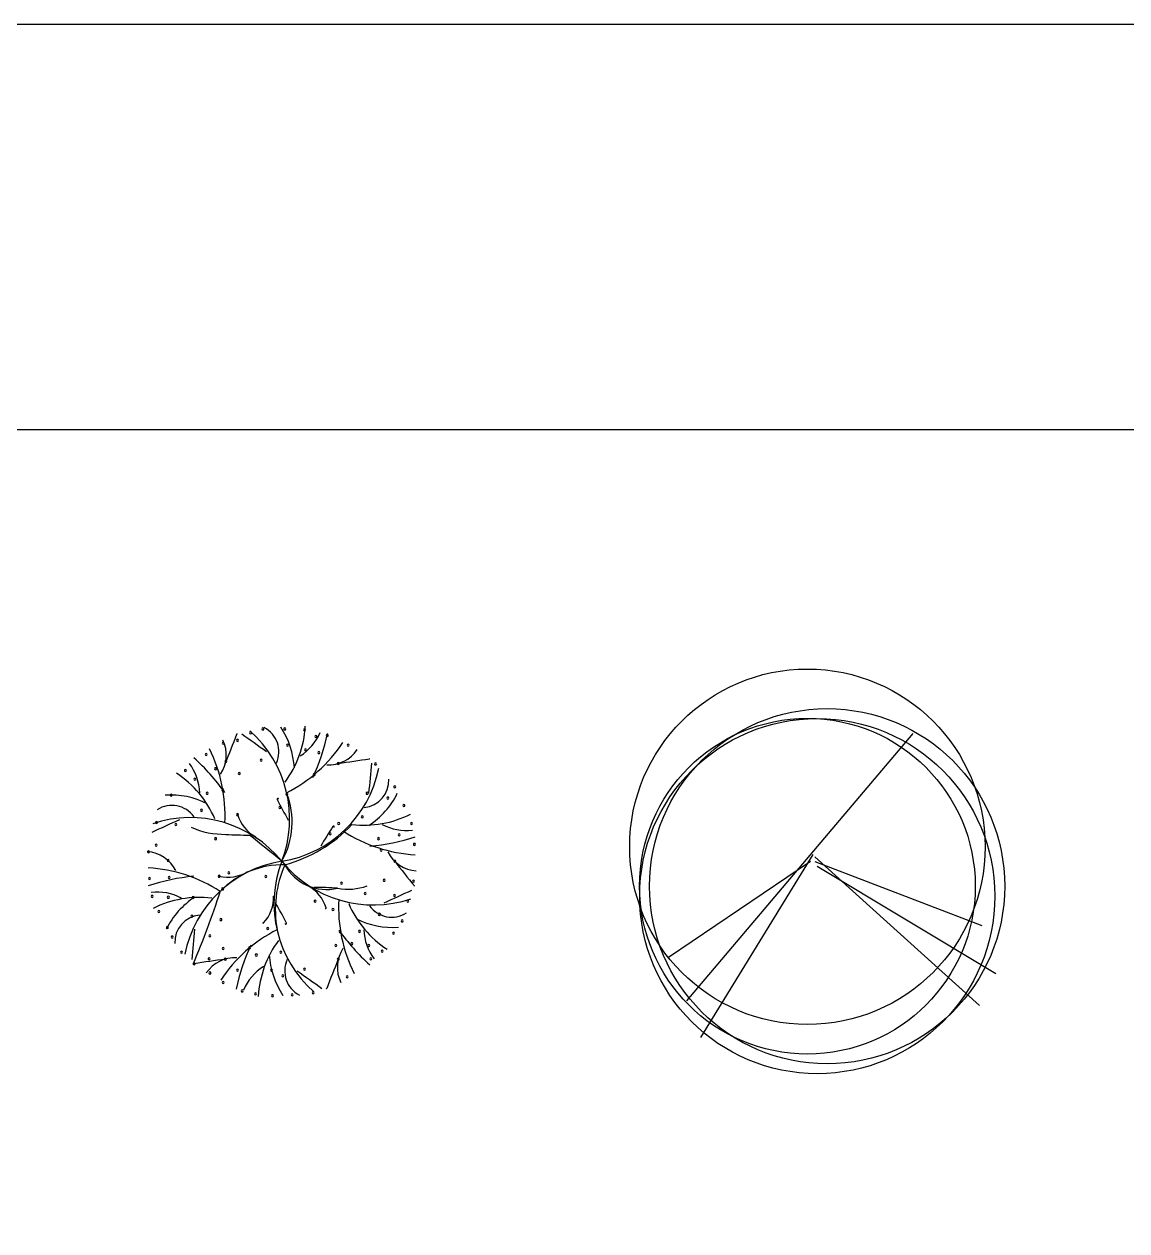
# Model space of a CAD drawing. Header units: millimetres. Extents: x 21129 to 2803301, y -510327 to 166837.
# Drawn here: x 271881 to 280040, y -106691 to -97763 of the extents above; entities that cross this region are included whole.
import ezdxf

# ---------------------------------------------------------------- set-up
doc = ezdxf.new("R2010")
doc.units = ezdxf.units.MM
doc.layers.add('....01_TNT_A_DRAWING', color=7, linetype='Continuous')
doc.layers.add('....13_TNT_F_TREE', color=76, linetype='Continuous', transparency=0.5)

# ---------------------------------------------------------------- blocks, each defined once
blk = doc.blocks.new('.TNT_KHUNG LAYOUT_2')
at = {"color": 250}
blk.add_lwpolyline([(0, 327), (450, 327), (450, 0), (0, 0)], close=True, dxfattribs=at)
at = {"color": 14}
blk.add_lwpolyline([(15, 312), (435, 312), (435, 15), (15, 15)], close=True, dxfattribs=at)
blk = doc.blocks.new('mb-cay13')
for centre, radius, start, end in [((-110.4, 488.6), 3.75, 0, 180), ((-401.8, 169.3), 435.6, 338.9912, 48.6002), ((-64.9, 502.6), 3.75, 0, 180), ((-64.9, 502.6), 3.75, 180, 0), ((-106.6, 418.6), 100.6, 335.3975, 62.7353), ((-249.4, 341.4), 301.1, 3.2809, 33.8333), ((15.6, 502.6), 3.75, 0, 180), ((15.6, 502.6), 3.75, 180, 0), ((-291.2, 534.8), 383.7, 323.3595, 356.7486), ((89.2, 499.1), 3.75, 0, 180), ((89.2, 499.1), 3.75, 180, 0), ((-328.1, 405.8), 127.7, 326.7152, 25.9404), ((-211.9, 450.1), 3.75, 0, 180), ((-211.9, 450.1), 3.75, 180, 0), ((-8263.1, 3621.8), 8688.3, 338.05741, 338.82652), ((-159.4, 460.6), 3.75, 0, 180), ((-159.4, 460.6), 3.75, 180, 0), ((1314.3, -88), 1582.4, 158.7733, 158.8265), ((-7674.4, -10226.8), 13092.7, 54.39452, 54.88661), ((-110.4, 488.6), 3.75, 180, 0), ((-225.3, 753.2), 546.1, 296.9454, 326.6607), ((26.1, 443.1), 3.75, 0, 180), ((-34.5, 569.9), 198.5, 302.6988, 336.0759), ((-568.4, 640.3), 757.6, 335.2556, 348.2655), ((131.2, 474.6), 3.75, 0, 180), ((131.2, 474.6), 3.75, 180, 0), ((173.2, 478.1), 3.75, 0, 180), ((173.2, 478.1), 3.75, 180, 0), ((250.2, 443.1), 3.75, 0, 180), ((-274.9, 408.2), 3.75, 0, 180), ((-274.9, 408.2), 3.75, 180, 0), ((-751.1, 183.9), 546.1, 356.9454, 26.6607), ((26.1, 443.1), 3.75, 180, 0), ((92.7, 425.6), 3.75, 0, 180), ((92.7, 425.6), 3.75, 180, 0), ((141.7, 415.1), 3.75, 0, 180), ((141.7, 415.1), 3.75, 180, 0), ((178.4, 497.8), 127.7, 266.7152, 325.9404), ((250.2, 443.1), 3.75, 180, 0), ((-497, 257.5), 198.5, 2.6988, 36.0759), ((-824.9, -169.7), 757.6, 35.2556, 48.2655), ((-239.9, 355.7), 3.75, 0, 180), ((-202.6, 382.5), 3.75, 0, 180), ((-202.6, 382.5), 3.75, 180, 0), ((-71.9, 387.2), 3.75, 0, 180), ((-71.9, 387.2), 3.75, 180, 0), ((-63.3, 443.4), 435.6, 278.9912, 348.6002), ((213.8, 375.1), 3.75, 0, 180), ((213.8, 375.1), 3.75, 180, 0), ((-1004, 8977.7), 8688.3, 278.05741, 278.82652), ((-12702.9, 1543.6), 13092.7, 354.39452, 354.88661), ((572, -1171.4), 1582.4, 98.7733, 98.8265), ((351.7, 373.2), 3.75, 0, 180), ((351.7, 373.2), 3.75, 180, 0), ((-594.9, 17.7), 383.7, 23.3595, 56.7486), ((-352, 348.7), 3.75, 0, 180), ((-352, 348.7), 3.75, 180, 0), ((-317, 317.2), 3.75, 0, 180), ((-317, 317.2), 3.75, 180, 0), ((-239.9, 355.7), 3.75, 180, 0), ((-152.4, 338.2), 3.75, 0, 180), ((-152.4, 338.2), 3.75, 180, 0), ((124.3, 333.7), 3.75, 0, 180), ((124.3, 333.7), 3.75, 180, 0), ((300.3, 312.4), 100.6, 275.3975, 2.7353), ((-271.4, 264.7), 3.75, 0, 180), ((-213, 276.9), 3.75, 0, 180), ((-213, 276.9), 3.75, 180, 0), ((320.2, 264.7), 3.75, 0, 180), ((422.5, 288.5), 3.75, 0, 180), ((422.5, 288.5), 3.75, 180, 0), ((-406.6, -42.9), 301.1, 63.2809, 93.8333), ((-404.5, 257.7), 3.75, 0, 180), ((-404.5, 257.7), 3.75, 180, 0), ((-271.4, 264.7), 3.75, 180, 0), ((-10, 242.9), 2.53, 3.3236, 206.7152), ((1454.6, 980), 1642.1, 206.7152, 209.7311), ((-249.1, 157.7), 292.2, 330.3554, 21.8196), ((23.8, 262.1), 3.75, 0, 180), ((23.8, 262.1), 3.75, 0, 180), ((23.8, 262.1), 3.75, 0, 180), ((23.8, 262.1), 3.75, 180, 0), ((23.8, 262.1), 3.75, 180, 0), ((23.8, 262.1), 3.75, 180, 0), ((320.2, 264.7), 3.75, 180, 0), ((162, 397.5), 301.1, 303.2809, 333.8333), ((397.2, 247.2), 3.75, 0, 180), ((397.2, 247.2), 3.75, 180, 0), ((-402, 119.4), 100.6, 35.3975, 122.7353), ((-292.5, 201.7), 3.75, 0, 180), ((-292.5, 201.7), 3.75, 180, 0), ((-159, 185.8), 3.75, 0, 180), ((-159, 185.8), 3.75, 180, 0), ((-157.3, 186.3), 1.79, 42.8151, 197.1849), ((-24.8, 227.3), 140.5, 197.1849, 241.7271), ((-1.9, 212.2), 3.75, 0, 180), ((-1.9, 212.2), 3.75, 180, 0), ((308.6, 530.4), 383.7, 263.3595, 296.7486), ((302.7, 177.2), 3.75, 0, 180), ((456.8, 219.2), 3.75, 0, 180), ((456.8, 219.2), 3.75, 180, 0), ((5033.3, -11757.2), 13092.7, 114.39452, 114.88661), ((-333.7, -260.9), 435.6, 38.9912, 108.6002), ((-458.7, 156.4), 3.75, 0, 180), ((-458.7, 156.4), 3.75, 180, 0), ((-387, 149.3), 3.75, 0, 180), ((-387, 149.3), 3.75, 180, 0), ((-205, 429.3), 316.6, 246.5623, 270.6123), ((-124.2, 514), 532.8, 285.2496, 316.7974), ((1566.9, -759), 1642.1, 146.7152, 149.7311), ((196.3, 140.9), 2.53, 303.3236, 146.7152), ((215.2, 152.8), 3.75, 0, 180), ((215.2, 152.8), 3.75, 180, 0), ((302.7, 177.2), 3.75, 180, 0), ((467.3, 325.6), 198.5, 242.6988, 276.0759), ((484.8, 152.8), 3.75, 0, 180), ((484.8, 152.8), 3.75, 180, 0), ((-239.9, 96.8), 3.75, 0, 180), ((-239.9, 96.8), 3.75, 180, 0), ((-107.5, 1752.1), 1642.1, 266.7152, 269.7311), ((-2945.7, -3524.5), 4606.6, 50.1713, 52.0895), ((183.7, 114.3), 3.75, 0, 180), ((183.7, 114.3), 3.75, 180, 0), ((530.6, 582.5), 546.1, 236.9454, 266.6607), ((261.3, 823.2), 757.6, 275.2556, 288.2655), ((362.2, 96.8), 3.75, 0, 180), ((362.2, 96.8), 3.75, 180, 0), ((439.3, 110.8), 3.75, 0, 180), ((439.3, 110.8), 3.75, 180, 0), ((-501.7, -78.8), 127.7, 26.7152, 85.9404), ((-488.5, 47.8), 3.75, 0, 180), ((-488.5, 47.8), 3.75, 180, 0), ((-460, 72.5), 3.75, 0, 180), ((-460, 72.5), 3.75, 180, 0), ((372.7, 54.8), 3.75, 0, 180), ((372.7, 54.8), 3.75, 180, 0), ((511.3, 105.2), 127.7, 206.7152, 265.9404), ((495.3, 75.8), 3.75, 0, 180), ((495.3, 75.8), 3.75, 180, 0), ((-415.4, 16.1), 3.75, 0, 180), ((-415.4, 16.1), 3.75, 180, 0), ((72.9, -417), 435.6, 98.9912, 168.6002), ((7.2, -318.4), 318.4, 88.4216, 136.3069), ((411.4, -143), 435.6, 158.9912, 228.6002), ((343.4, 287.3), 435.6, 218.9912, 288.6002), ((422.8, 13.2), 3.75, 0, 180), ((422.8, 13.2), 3.75, 0, 180), ((422.8, 13.2), 3.75, 0, 180), ((422.8, 13.2), 3.75, 0, 180), ((422.8, 13.2), 3.75, 180, 0), ((422.8, 13.2), 3.75, 180, 0), ((422.8, 13.2), 3.75, 180, 0), ((422.8, 13.2), 3.75, 180, 0), ((7263.9, 5369.1), 8688.3, 218.05741, 218.82652), ((-520.9, -556.1), 546.1, 56.9454, 86.6607), ((-251.7, -796.8), 757.6, 95.2556, 108.2655), ((-411.5, -46.7), 3.75, 0, 180), ((-226.6, -42.4), 3.75, 0, 180), ((-226.6, -42.4), 3.75, 0, 180), ((-226.6, -42.4), 3.75, 0, 180), ((-226.6, -42.4), 3.75, 180, 0), ((-226.6, -42.4), 3.75, 180, 0), ((-226.6, -42.4), 3.75, 180, 0), ((-226.2, -40.7), 1.79, 102.8151, 257.1849), ((-195.4, 94.6), 140.5, 257.1849, 301.7271), ((-190.9, -29.2), 3.75, 0, 180), ((-190.9, -29.2), 3.75, 180, 0), ((-54.4, -43.2), 3.75, 0, 180), ((-54.4, -43.2), 3.75, 180, 0), ((390.2, -166.1), 409.4, 156.0737, 190.394), ((170, 84.5), 175.7, 208.762, 283.5925), ((-485, -50.2), 3.75, 0, 180), ((-485, -50.2), 3.75, 180, 0), ((-411.5, -46.7), 3.75, 180, 0), ((-214.1, -89.3), 3.75, 0, 180), ((-214.1, -89.3), 3.75, 0, 180), ((34.5, -200.9), 140.5, 17.1849, 61.7271), ((117.2, -1725.7), 1642.1, 86.7152, 89.7311), ((250.8, 119.2), 209.2, 259.1238, 289.3959), ((225.7, -67.7), 3.75, 0, 180), ((225.7, -67.7), 3.75, 180, 0), ((383.2, -57.2), 3.75, 0, 180), ((383.2, -57.2), 3.75, 180, 0), ((491.8, -60.7), 3.75, 0, 180), ((491.8, -60.7), 3.75, 180, 0), ((-737.5, -1070.3), 1582.4, 38.7733, 38.8265), ((-457.6, -299.2), 198.5, 62.6988, 96.0759), ((-474.5, -116.6), 3.75, 0, 180), ((-474.5, -116.6), 3.75, 180, 0), ((-298.9, -504), 383.7, 83.3595, 116.7486), ((-152.3, -371.1), 301.1, 123.2809, 153.8333), ((-415, -120.1), 3.75, 0, 180), ((-415, -120.1), 3.75, 180, 0), ((-323.6, -121.1), 3.75, 0, 180), ((-323.6, -121.1), 3.75, 180, 0), ((-3052.9, 802.9), 2969.9, 336.8028, 342.3341), ((-214.1, -89.3), 3.75, 180, 0), ((-214.1, -89.3), 3.75, 180, 0), ((-165.8, -119.5), 140.5, 317.1849, 1.7271), ((127.7, -134.1), 3.75, 0, 180), ((760.8, -157.5), 546.1, 176.9454, 206.6607), ((313.2, -106.1), 3.75, 0, 180), ((313.2, -106.1), 3.75, 180, 0), ((-5023.7, 11783.6), 13092.7, 294.39452, 294.88661), ((421.8, -113.1), 3.75, 0, 180), ((421.8, -113.1), 3.75, 180, 0), ((470.8, -134.1), 3.75, 0, 180), ((-450, -172.6), 3.75, 0, 180), ((-450, -172.6), 3.75, 180, 0), ((-1444.9, -953.6), 1642.1, 26.7152, 29.7311), ((127.7, -134.1), 3.75, 180, 0), ((166.9, -159.9), 1.79, 222.8151, 17.1849), ((194.2, -165.6), 3.75, 0, 180), ((194.2, -165.6), 3.75, 180, 0), ((604.6, 8.7), 383.7, 203.3595, 236.7486), ((411.7, -93.1), 100.6, 215.3975, 302.7353), ((470.8, -134.1), 3.75, 180, 0), ((-290.6, -286), 100.6, 95.3975, 182.7353), ((-327.5, -190.1), 3.75, 0, 180), ((-327.5, -190.1), 3.75, 180, 0), ((-220.2, -202.7), 3.75, 0, 180), ((-220.2, -202.7), 3.75, 180, 0), ((-64, -213.8), 1.79, 162.8151, 317.1849), ((19.7, -216.5), 2.53, 183.3236, 26.7152), ((416.2, 69.3), 301.1, 243.2809, 273.8333), ((365.7, -183.1), 3.75, 0, 180), ((365.7, -183.1), 3.75, 180, 0), ((449.8, -207.6), 3.75, 0, 180), ((449.8, -207.6), 3.75, 180, 0), ((-418.5, -232.1), 3.75, 0, 180), ((-418.5, -232.1), 3.75, 180, 0), ((-401, -267.1), 3.75, 0, 180), ((-401, -267.1), 3.75, 180, 0), ((12712.5, -1517.2), 13092.7, 174.39452, 174.88661), ((-261.2, -262.6), 3.75, 0, 180), ((-261.2, -262.6), 3.75, 180, 0), ((235, -726.8), 546.1, 116.9454, 146.6607), ((-47.4, -235.6), 3.75, 0, 180), ((-47.4, -235.6), 3.75, 180, 0), ((834.6, 196), 757.6, 215.2556, 228.2655), ((220.4, -247.5), 3.75, 0, 180), ((220.4, -247.5), 3.75, 180, 0), ((292.2, -246.1), 3.75, 0, 180), ((292.2, -246.1), 3.75, 180, 0), ((506.6, -231.1), 198.5, 182.6988, 216.0759), ((418.3, -253.1), 3.75, 0, 180), ((418.3, -253.1), 3.75, 180, 0), ((-211.9, -309.1), 3.75, 0, 180), ((-211.9, -309.1), 3.75, 180, 0), ((578, -614), 757.6, 155.2556, 168.2655), ((-114.7, -307.3), 3.75, 0, 180), ((-114.7, -307.3), 3.75, 0, 180), ((-114.7, -307.3), 3.75, 0, 180), ((-114.7, -307.3), 3.75, 0, 180), ((-114.7, -307.3), 3.75, 180, 0), ((-114.7, -307.3), 3.75, 180, 0), ((-114.7, -307.3), 3.75, 180, 0), ((-114.7, -307.3), 3.75, 180, 0), ((300.8, -508.5), 383.7, 143.3595, 176.7486), ((204.7, -298.6), 3.75, 0, 180), ((204.7, -298.6), 3.75, 180, 0), ((337.8, -379.4), 127.7, 146.7152, 205.9404), ((264.2, -291.6), 3.75, 0, 180), ((264.2, -291.6), 3.75, 180, 0), ((327.2, -298.6), 3.75, 0, 180), ((327.2, -298.6), 3.75, 180, 0), ((-366, -323.1), 3.75, 0, 180), ((-366, -323.1), 3.75, 180, 0), ((1013.7, -8951.3), 8688.3, 98.05741, 98.82652), ((-168.7, -471.5), 127.7, 86.7152, 145.9404), ((-264.4, -347.6), 3.75, 0, 180), ((-264.4, -347.6), 3.75, 180, 0), ((-204.1, -348.8), 3.75, 0, 180), ((-204.1, -348.8), 3.75, 0, 180), ((-204.1, -348.8), 3.75, 0, 180), ((-204.1, -348.8), 3.75, 0, 180), ((-204.1, -348.8), 3.75, 0, 180), ((-204.1, -348.8), 3.75, 0, 180), ((-204.1, -348.8), 3.75, 0, 180), ((-204.1, -348.8), 3.75, 0, 180), ((-204.1, -348.8), 3.75, 0, 180), ((-204.1, -348.8), 3.75, 0, 180), ((-204.1, -348.8), 3.75, 0, 180), ((-204.1, -348.8), 3.75, 0, 180), ((-204.1, -348.8), 3.75, 180, 0), ((-204.1, -348.8), 3.75, 180, 0), ((-204.1, -348.8), 3.75, 180, 0), ((-204.1, -348.8), 3.75, 180, 0), ((-204.1, -348.8), 3.75, 180, 0), ((-204.1, -348.8), 3.75, 180, 0), ((-204.1, -348.8), 3.75, 180, 0), ((-204.1, -348.8), 3.75, 180, 0), ((-204.1, -348.8), 3.75, 180, 0), ((-204.1, -348.8), 3.75, 180, 0), ((-204.1, -348.8), 3.75, 180, 0), ((-204.1, -348.8), 3.75, 180, 0), ((-89.4, -333.6), 3.75, 0, 180), ((-89.4, -333.6), 3.75, 180, 0), ((259.1, -315.1), 301.1, 183.2809, 213.8333), ((1.6, -323.1), 3.75, 0, 180), ((1.6, -323.1), 3.75, 180, 0), ((116.2, -392.3), 100.6, 155.3975, 242.7353), ((8272.7, -3595.4), 8688.3, 158.05741, 158.82652), ((213.8, -348.8), 3.75, 0, 180), ((213.8, -348.8), 3.75, 0, 180), ((213.8, -348.8), 3.75, 180, 0), ((213.8, -348.8), 3.75, 180, 0), ((334.2, -347.6), 3.75, 0, 180), ((334.2, -347.6), 3.75, 180, 0), ((376.2, -319.6), 3.75, 0, 180), ((376.2, -319.6), 3.75, 180, 0), ((-319.5, -365.9), 3.75, 0, 180), ((-319.5, -365.9), 3.75, 180, 0), ((-562.3, 1197.8), 1582.4, 278.7733, 278.8265), ((-260.9, -400), 3.75, 0, 180), ((-260.9, -400), 3.75, 180, 0), ((-159.4, -389.5), 3.75, 0, 180), ((-159.4, -389.5), 3.75, 180, 0), ((44.2, -543.5), 198.5, 122.6988, 156.0759), ((-33.4, -389.5), 3.75, 0, 180), ((-33.4, -389.5), 3.75, 180, 0), ((7684, 10253.2), 13092.7, 234.39452, 234.88661), ((89.2, -386), 3.75, 0, 180), ((89.2, -386), 3.75, 180, 0), ((-211.9, -435), 3.75, 0, 180), ((-211.9, -435), 3.75, 180, 0), ((8.6, -410.5), 3.75, 0, 180), ((8.6, -410.5), 3.75, 180, 0), ((246.7, -414), 3.75, 0, 180), ((246.7, -414), 3.75, 180, 0), ((-141.9, -466.5), 3.75, 0, 180), ((-141.9, -466.5), 3.75, 180, 0), ((-92.9, -477), 3.75, 0, 180), ((-92.9, -477), 3.75, 180, 0), ((-29.9, -484), 3.75, 0, 180), ((-29.9, -484), 3.75, 180, 0), ((43.6, -480.5), 3.75, 0, 180), ((43.6, -480.5), 3.75, 180, 0), ((120.7, -473.5), 3.75, 0, 180), ((120.7, -473.5), 3.75, 180, 0), ((-1304.7, 114.3), 1582.4, 338.7733, 338.8265)]:
    blk.add_arc(centre, radius, start, end)
blk = doc.blocks.new('mb-cay14')
for p, q in [((-506.4, -503.3), (331.2, 486)), ((-49.5, 12.5), (-574.1, -342.7)), ((-41.1, 37.9), (-455.7, -638.6)), ((-32.6, 29.4), (576.6, -520.2)), ((-32.6, 12.5), (585.1, -224.3)), ((-24.1, -4.4), (635.9, -401.9))]:
    blk.add_line(p, q)
for centre, radius in [((-60.7, 66.9), 657.4), ((-60.7, -79.1), 620.9), ((-24.2, -115.6), 657), ((12.3, -79.1), 657)]:
    blk.add_circle(centre, radius)

msp = doc.modelspace()

# ---------------------------------------------------------------- block references
at = {"layer": '....01_TNT_A_DRAWING', "xscale": 200, "yscale": 200, "zscale": 200}
msp.add_blockref('.TNT_KHUNG LAYOUT_2', (218892.4, -163162.9), dxfattribs=at)
at = {"layer": '....13_TNT_F_TREE', "xscale": 2, "yscale": 2, "zscale": 2}
for name, p in [('mb-cay14', (277797.6, -103982.9)), ('mb-cay13', (273777.6, -103982.9))]:
    msp.add_blockref(name, p, dxfattribs=at)

doc.saveas('drawing.dxf')
